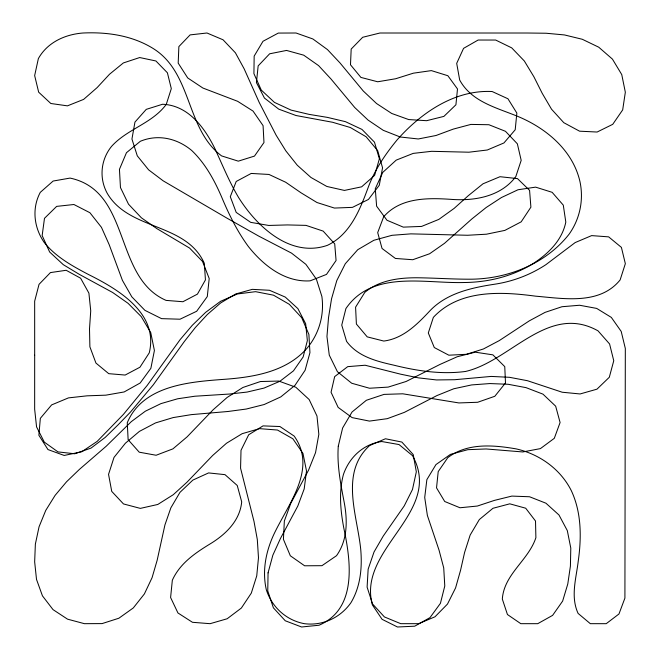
<?xml version="1.0" encoding="UTF-8"?>
<svg xmlns="http://www.w3.org/2000/svg" width="660" height="660" viewBox="0 0 660 660"><rect width="100%" height="100%" fill="white"/><g stroke="black" fill="none" stroke-linecap="round" stroke-linejoin="round"><path stroke-width="0.99" d="M34.675 355.22L34.658 409.241L36.564 426.896L44.311 442.134L57.973 451.894L74.728 453.775L91.047 448.082L105.196 437.423L117.992 424.924L130.432 412.112L153.301 384.805L184.379 341.451L195.352 327.508L207.339 314.507L220.638 302.965L235.645 293.997L252.31 289.352L269.47 290.276L285.252 297.066L297.891 308.624L305.662 323.755L307.362 340.634L303.146 356.953L293.469 370.854L279.898 381.274L264.025 388.08L247.096 392.057L229.754 394.02L194.865 396.223L177.614 398.788L160.916 403.631L145.315 411.221L131.356 421.591L106.219 446.218L79.34 469.458L66.536 481.792L55.11 495.363L45.746 510.411L39.056 526.804L35.368 544.112L34.658 561.825L36.506 579.389L42.446 595.848L53.023 609.625L67.543 619.163L84.414 623.675L102.069 623.601L118.866 618.23L133.304 607.934L144.383 593.934L152.072 577.682L157.146 560.315L164.942 524.898L170.857 507.845L179.957 492.368L192.868 480.084L208.568 472.923L224.986 474.647L237.237 485.471L241.7 501.847C239.951 520.451 226.141 533.965 211.035 543.353C195.632 552.692 179.932 563.219 172.334 580.247L170.602 597.514L177.944 612.967L192.464 622.297L210.103 623.683L227.164 618.758L241.37 608.041L251.303 593.125L256.74 575.883L258.481 557.749L257.309 539.517L254.017 521.491L240.57 468.188L241.015 450.293L248.68 434.767L263.035 425.882L279.914 426.525L294.195 436.103C318.079 469.87 286.638 505.766 272.902 536.481C265.543 553.212 262.185 571.75 266.335 589.776C271.895 607.183 286.308 620.317 304.342 623.675C322.658 626.043 340.42 617.711 350.963 602.671C360.492 586.674 362.299 567.847 360.748 549.623C357.398 515.435 339.57 472.981 369.616 445.549L385.448 438.768L401.858 442.06L413.226 454.567L416.328 471.834L412.475 489.497L404.25 505.873L383.221 536.11L374.03 551.974L368.148 569.176L367.108 587.128L372.562 603.974L384.425 616.943L400.736 623.675L418.679 623.675L434.998 616.786L447.48 604.082L455.582 587.911L460.548 570.314L464.599 552.437L470.159 535.062L479.325 519.56L492.962 508.282L509.792 503.827L525.707 508.216L535.516 521.02L535.887 537.71C528.404 560.414 504.116 574.018 502.318 599.041L507.441 614.526L520.806 623.675L537.735 623.683L552.61 615.367L562.634 601.095L567.781 583.993L570.413 566.09L570.793 548.097L567.311 530.599L558.979 514.99L545.927 503.201L529.551 496.757L511.855 496.089L494.497 500.371L477.378 506.038L459.97 507.763L444.724 501.501L436.532 487.872L438.207 471.595L447.785 457.669C467.288 442.712 493.226 444.956 516.038 448.866C539.434 454.088 560.389 469.004 571.279 490.586C581.608 512.622 581.559 537.562 578.234 561.198C576.172 578.589 570.364 596.574 578.094 613.404L590.329 623.675L606.218 623.683L618.964 613.99L624.913 598.108L625.325 348.472L621.208 331.435L611.333 317.411L596.698 308.418L579.587 305.25L561.957 306.727L545.069 312.37L529.295 320.859L499.257 340.609L483.425 348.975L466.447 354.304L448.841 355.195L434.288 347.548L428.307 332.962L433.348 317.386C459.368 289.41 500.882 291.538 535.623 296.167C563.978 298.576 599.717 305.151 620.136 279.914L625.342 263.678L621.406 247.393L608.652 236.866L591.632 235.612L575.173 242.566L545.886 264.676A128.106 128.106 0 0 1 494.893 284.179C471.001 287.793 445.624 293.345 428.728 312.073C416.336 325.215 402.55 338.662 383.798 341.055L367.207 336.864L356.392 324.035L355.583 307.172L364.823 292.355C379.252 280.351 398.203 277.794 416.386 277.769C434.94 277.918 453.453 279.345 472.015 279.188C508.753 278.561 546.249 263.431 569.217 234.028A66.701 66.701 0 0 0 580.033 181.937C573.235 151.346 547.693 129.385 519.981 117.323C498.259 108.042 471.9 102.531 459.69 80.033L456.695 63.36L463.567 48.361L478.137 40.029L495.677 40.045L511.723 47.875L524.337 61L533.89 76.758L542.207 93.307L551.537 109.213L563.805 122.694L579.562 131.183L597.11 132.033L612.736 124.327L622.685 109.882L625.333 92.218L621.753 74.58L612.439 59.119L598.744 47.206L582.302 39.278L564.473 34.939L546.125 33.239L527.67 33.017L379.945 33.008L362.678 37.282L351.186 49.071L350.485 64.763L360.904 77.41L377.693 81.774L395.678 78.746L413.383 73.177L431.384 70.612L447.868 75.727L457.495 88.96L455.92 104.783L443.891 116.391L426.599 120.698L408.68 119.559L391.718 113.462L376.546 103.521L363.289 91.022L339.95 62.873L327.475 49.591L312.865 38.965L296.043 33L278.305 33.074L263.002 41.275L254.166 56.108L253.918 73.639L261.269 90.065L274.445 102.391L291.06 110.096L309.07 114.37L327.409 117.389L345.419 121.654L361.969 129.418L374.476 142.156L379.385 158.837L374.624 175.345L361.663 186.821L344.413 190.426L326.815 186.45L310.934 177.457L297.28 165.239L285.829 150.859L276.127 135.201L259.215 102.432L244.159 68.838L235.405 52.8L223.063 39.798L206.976 33L190.105 34.897L178.868 46.588L178.192 63.112L187.712 77.938L202.9 88.036L237.616 101.293L253.044 111.086L263.076 125.648L263.967 142.543L254.479 156.09L238.293 161.155L221.578 155.9C185.691 128.923 192.464 73.375 153.599 48.774C132.594 35.541 107.316 31.845 82.888 33.017C64.985 34.411 47.404 42.405 38.371 58.575L34.658 75.578L38.659 92.169L50.828 103.496L67.444 105.856L83.622 99.396L97.16 87.574L109.511 74.25L123.346 62.947L139.697 57.544L155.917 60.976L167.401 72.781L171.303 88.63L166.279 104.371C152.171 123.519 127.248 128.923 111.548 146.388C100.683 159.769 98.95 178.233 107.258 193.355C129.121 230.777 186.103 222.511 204.319 263.332L205.441 279.898L197.431 294.129L182.894 301.736L166.081 300.391C113.264 277.398 131.521 191.152 70.067 178.084L53.13 181.046L40.285 192.357C31.606 208.511 33.982 227.84 44.335 242.624C55.984 257.037 72.319 265.997 88.448 274.494C118.247 289.327 158.903 313.327 149.259 352.844L139.953 367.216L125.144 375.053L108.743 373.667L95.939 363.066L89.892 346.838L89.504 328.894L90.733 310.81L88.902 293.131L80.611 278.207L66.165 270.286L50.441 272.588L39.039 284.336L34.666 301.174L34.675 355.22M338.283 446.16C336.889 465.085 340.626 483.739 344.173 502.227C347.605 520.369 347.671 540.062 336.517 555.695L321.956 565.686L304.615 565.785L290.334 555.786L283.421 539.311L284.353 520.971L290.763 503.39L308.575 470.102L315.538 452.661L318.838 434.354L316.981 416.023L309.161 399.539L295.82 387.238L278.767 381.059L260.461 381.529L242.929 387.469L227.172 397.419L213.114 409.794L187.11 436.854L172.92 448.866L156.115 455.252L139.227 452.183L128.131 439.692L127.264 422.713C142.766 385.894 187.96 382.008 222.635 379.442C252.887 377.347 286.234 372.182 307.23 347.993A66.371 66.371 0 0 0 321.874 296.447L316.379 279.139L305.877 264.322L291.522 253.118L258.794 236.14L226.718 218.006L163.193 180.848L148.615 169.843L137.28 155.834L131.942 139.045L134.953 122.092L146.273 109.354L162.55 104.255C188.017 105.278 204.278 127.165 214.632 148.088C222.37 164.711 229.21 181.78 238.623 197.571C256.806 226.545 290.499 258.2 327.492 245.305C350.468 234.267 360.071 209.377 368.371 186.953C374.888 169.57 385.39 154.16 397.114 139.887C420.964 112.901 454.723 89.603 492.162 91.534L507.952 98.769L516.846 113.066L515.212 129.756L503.943 142.948L487.303 150.001L468.938 152.204L431.632 151.313L413.226 153.392L396.206 160.132L382.784 172.375L375.276 188.719L376.612 206.184L386.974 220.25L403.293 227.131L421.608 226.413L438.834 219.392L454.146 208.387L468.278 195.706L482.988 183.81L499.991 176.707L517.481 178.596L529.576 190.352L530.896 207.174L521.185 221.834L504.875 230.389L486.461 234.201L467.593 235.265L410.842 233.863L391.999 235.306L373.873 240.273L357.753 249.703L345.287 263.744L336.79 280.582L331.543 298.807L328.531 317.592L326.956 336.493L329.266 355.113L337.417 371.704L351.697 383.237L369.501 388.237L388.154 387.106L406.123 381.48L439.964 364.452L457.223 356.746L475.282 352.184L492.88 354.849L504.76 366.622L505.494 382.957L494.81 396.28L477.667 402.27L458.89 402.938L402.79 393.805L384.021 394.399L366.366 400.282L352.044 412.005L342.623 427.993L338.283 446.16M268.067 572.847L267.762 590.914L273.388 607.819L285.26 620.771L301.579 626.992L319.036 625.235C357.184 608.899 350.955 561.841 343.959 528.866C340.51 510.914 338.638 492.335 343.439 474.441C349.297 457.306 363.528 443.949 381.777 441.532L399.011 444.551L412.483 455.623C444.081 512.597 356.862 548.427 372.388 604.898L382.066 619.311L397.477 627L414.727 626.191L429.99 617.62L440.426 603.331L444.782 585.989L443.726 567.905L439.065 550.226L427.375 515.46L424.718 497.475L426.863 479.647L435.955 464.59L450.45 454.377L467.849 449.674L486.131 448.965L522.786 451.952L540.416 448.61L554.301 438.314L560.092 422.524L555.67 406.189L542.965 394.144L526.045 387.643L508.126 384.277L489.86 383.559L471.595 384.928L453.775 388.773L436.887 395.596L404.374 412.36L387.296 418.671L369.443 421.096L352.102 417.615L338.143 407.393L331.056 392.254L334.661 376.612L347.713 366.647L365.128 365.236L400.521 374.154L418.39 377.858L436.499 379.945L454.715 379.714L491.213 376.423L509.504 377.305L527.497 380.721L562.196 392.23L580.09 393.962L596.953 389.177L609.304 377.264L613.759 360.731L609.584 343.967L598.026 330.85C548.27 302.94 510.493 361.152 465.539 371.456C441.309 374.682 416.905 370.912 393.376 365.062C376.068 361.185 357.646 356.383 346.574 341.36L341.748 325.116L345.914 308.558C372.446 269.8 424.495 283.668 464.095 282.513C488.441 282.323 512.812 276.292 533.56 263.307C548.501 253.489 562.106 240.248 565.81 222.098L563.293 205.144L552.139 192.316L535.615 187.135L517.985 189.767L501.476 197.513L486.172 207.504L471.867 218.938L444.51 243.325L429.594 253.762L412.756 259.726L395.423 258.456L382.049 248.474L377.693 232.609L383.658 216.81C400.257 197.579 427.358 197.777 450.648 199.328C474.284 201.201 500.726 196.73 515.815 176.616L521.185 160.355L517.357 143.814L505.469 131.307L488.895 124.724L470.877 124.418L453.28 129.104L436.054 135.49L418.3 138.971L400.249 136.999L383.27 130.325L368.065 120.079L354.676 107.456L331.072 79.084L318.574 65.604L303.707 55.176L286.547 50.432L269.635 53.798L258.159 65.893L256.426 82.574L264.445 98.059L278.726 109.131L296.002 115.517L332.59 122.273L350.336 127.512L366.11 136.76L377.677 150.629L382.552 167.813L379.277 185.27L368.462 199.435L352.473 207.364L334.422 208.065L316.981 202.529L301.092 192.844L285.681 182.243L268.983 174.454L251.212 173.44L236.206 181.467L230.299 196.705L236.197 212.396L250.668 222.346L268.727 225.448L287.422 224.928L306.025 225.382L323.161 231.107L334.719 243.886L336.072 260.494L326.502 274.403L310.142 280.846C284.765 282.455 263.34 265.386 248.383 246.535C237.278 231.412 228.962 214.549 221.752 197.29C214.376 180.122 205.301 163.449 191.656 150.43C177.16 138.369 158.128 133.898 140.365 141.265L126.456 152.716L119.444 169.331L120.458 187.539L128.518 204.196L141.405 217.825L156.923 228.657L189.577 248.061L202.521 261.451L209.203 278.528L207.298 296.563L196.672 311.264L180.023 319.209L161.543 318.64L144.928 310.349L131.827 296.851L122.422 280.368L109.172 244.629L101.459 227.345L89.933 212.734L73.92 204.509L56.661 206.382L44.484 218.328L42.157 235.562L49.64 252.013L63.302 264.676L79.456 274.436L112.67 292.504L128.073 303.32L141.248 316.61L150.727 332.541L154.407 350.501L150.868 368.313L140.167 382.998L124.162 391.949L105.831 395.167L87.029 395.835L68.45 397.889L51.628 404.91L40.342 418.333L38.874 435.262L47.957 449.559L64.201 455.458L81.79 451.754L97.185 441.375L123.395 414.422L147.246 385.358L180.13 339.62L192.25 325.347L205.656 312.337L220.547 301.323L237.418 293.964L255.577 291.671L273.496 295.177L289.295 304.31L301.711 317.716L308.897 334.463L309.944 352.654L305.118 370.243L294.946 385.399L280.772 396.907L264.132 404.539L246.304 409.035L228.047 411.485L191.293 414.637L173.135 417.59L155.57 422.903L139.408 431.384L125.416 443.198L114.007 457.413L108.545 474.35L111.738 491.395L123.486 503.935L140.332 508.39L157.789 504.463L173.291 494.695L186.986 482.196L212.66 455.491L226.495 443.248L242.146 433.686L259.578 428.645L277.464 430.031L292.867 438.784L302.948 453.37L306.504 470.935L304.194 488.92L297.792 506.063L280.434 538.519L272.836 555.233L268.067 572.847"/></g></svg>
